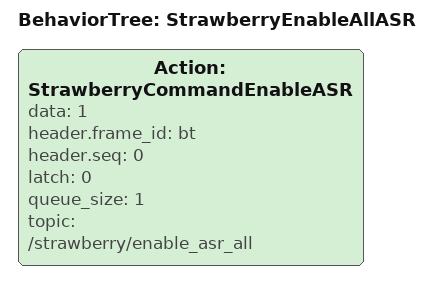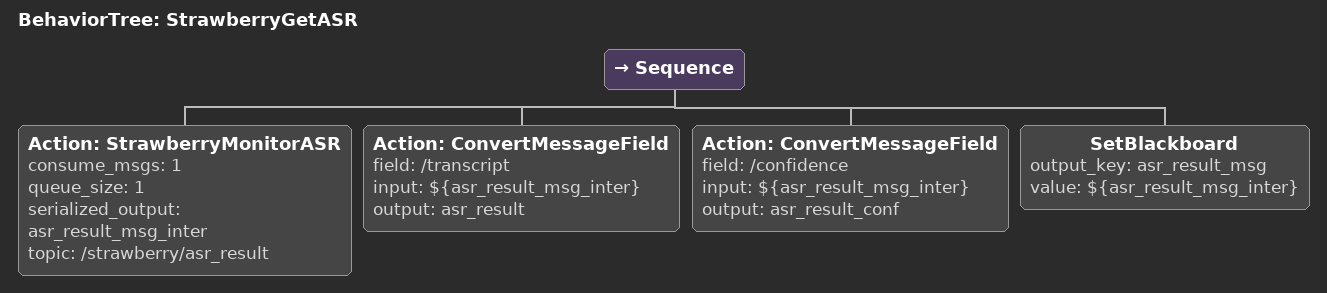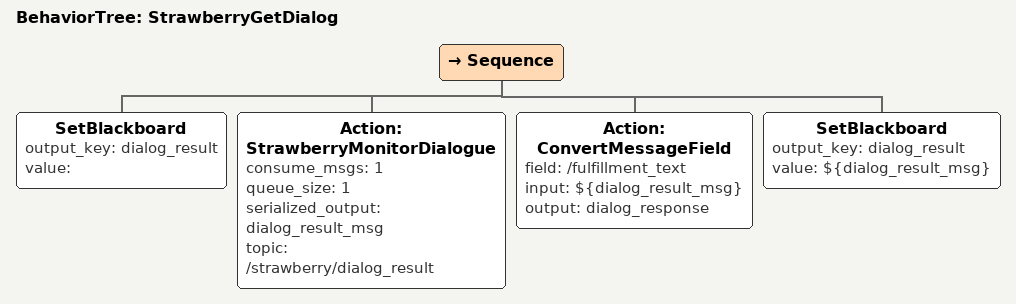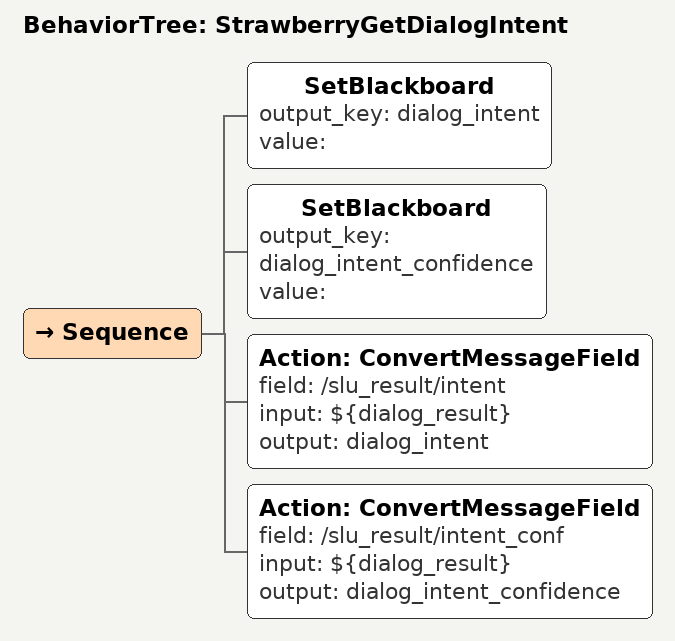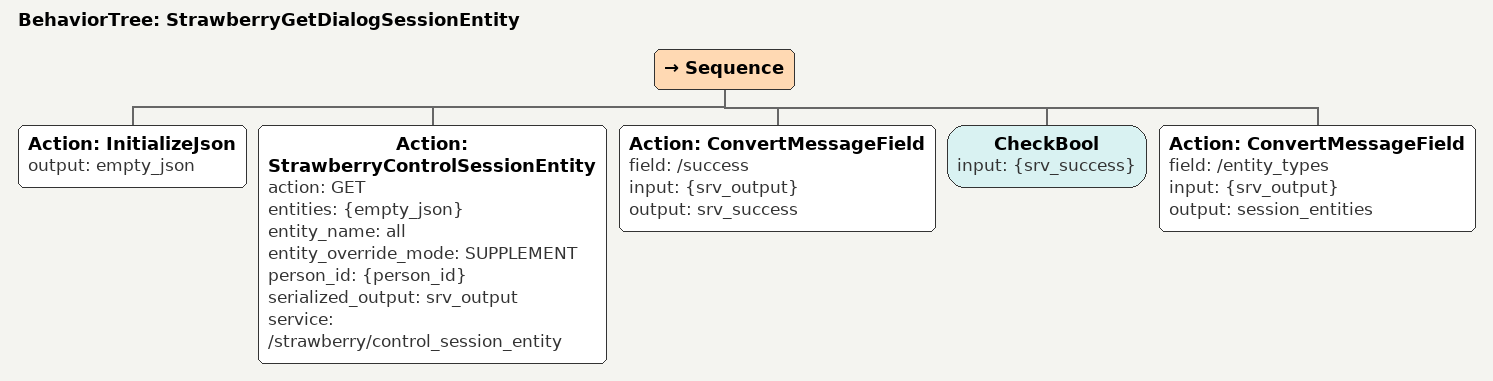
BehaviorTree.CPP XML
<BehaviorTree ID="StrawberryEnableAllASR">
    <Action ID="StrawberryCommandEnableASR" data="1" header.frame_id="bt" header.seq="0" latch="0" queue_size="1" topic="/strawberry/enable_asr_all"/>
</BehaviorTree>

<BehaviorTree ID="StrawberryGetASR">
    <Sequence>
        <Action ID="StrawberryMonitorASR" consume_msgs="1" queue_size="1" serialized_output="asr_result_msg_inter" topic="/strawberry/asr_result"/>
        <Action ID="ConvertMessageField" field="/transcript" input="${asr_result_msg_inter}" output="asr_result"/>
        <Action ID="ConvertMessageField" field="/confidence" input="${asr_result_msg_inter}" output="asr_result_conf"/>
        <SetBlackboard output_key="asr_result_msg" value="${asr_result_msg_inter}"/>
    </Sequence>
</BehaviorTree>

<BehaviorTree ID="StrawberryGetDialog">
    <Sequence>
        <SetBlackboard output_key="dialog_result" value=""/>
        <Action ID="StrawberryMonitorDialogue" consume_msgs="1" queue_size="1" serialized_output="dialog_result_msg" topic="/strawberry/dialog_result"/>
        <Action ID="ConvertMessageField" field="/fulfillment_text" input="${dialog_result_msg}" output="dialog_response"/>
        <SetBlackboard output_key="dialog_result" value="${dialog_result_msg}"/>
    </Sequence>
</BehaviorTree>

<BehaviorTree ID="StrawberryGetDialogIntent">
    <Sequence>
        <SetBlackboard output_key="dialog_intent" value=""/>
        <SetBlackboard output_key="dialog_intent_confidence" value=""/>
        <Action ID="ConvertMessageField" field="/slu_result/intent" input="${dialog_result}" output="dialog_intent"/>
        <Action ID="ConvertMessageField" field="/slu_result/intent_conf" input="${dialog_result}" output="dialog_intent_confidence"/>
    </Sequence>
</BehaviorTree>

<BehaviorTree ID="StrawberryGetDialogSessionEntity">
    <Sequence>
        <Action ID="InitializeJson" output="empty_json"/>
        <Action ID="StrawberryControlSessionEntity" action="GET" entities="{empty_json}" entity_name="all" entity_override_mode="SUPPLEMENT" person_id="{person_id}" serialized_output="srv_output" service="/strawberry/control_session_entity"/>
        <Action ID="ConvertMessageField" field="/success" input="{srv_output}" output="srv_success"/>
        <CheckBool input="{srv_success}"/>
        <Action ID="ConvertMessageField" field="/entity_types" input="{srv_output}" output="session_entities"/>
    </Sequence>
</BehaviorTree>
